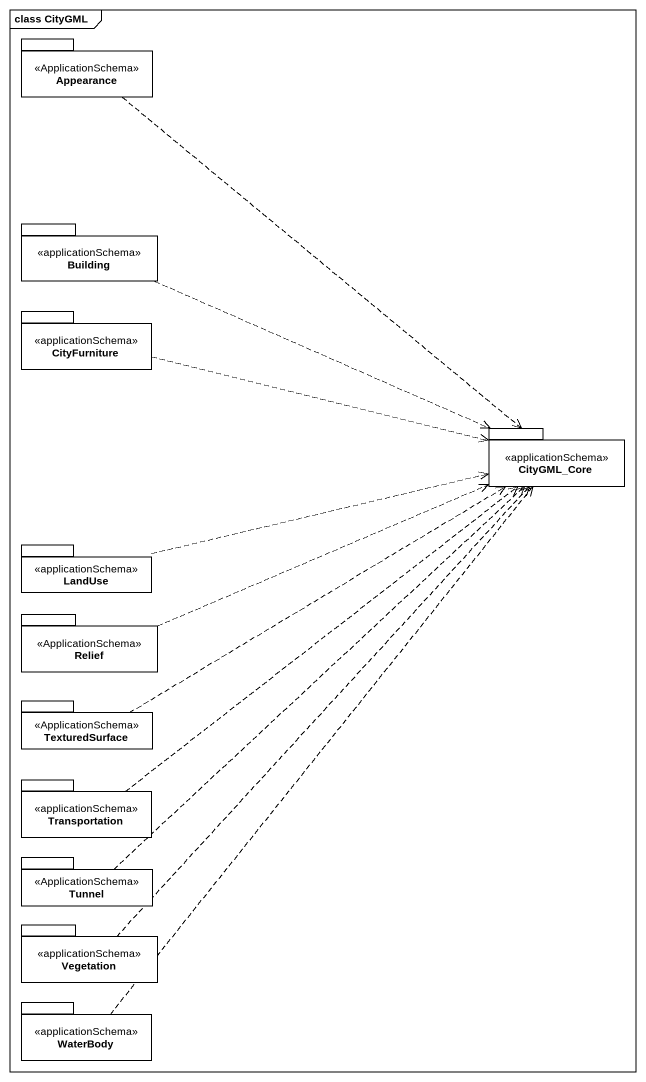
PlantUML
@startuml
mainframe class CityGML
package Appearance <<ApplicationSchema>> {
}
package Building <<applicationSchema>> {
}
package CityFurniture <<applicationSchema>> {
}
package CityGML_Core <<applicationSchema>> {
}
package LandUse <<applicationSchema>> {
}
package Relief <<ApplicationSchema>> {
}
package TexturedSurface <<ApplicationSchema>> {
}
package Transportation <<applicationSchema>> {
}
package Tunnel <<ApplicationSchema>> {
}
package Vegetation <<applicationSchema>> {
}
package WaterBody <<applicationSchema>> {
}
Appearance ..> CityGML_Core
Building .right.> CityGML_Core
CityFurniture .right.> CityGML_Core
LandUse .right.> CityGML_Core
Relief .right.> CityGML_Core
TexturedSurface .right.> CityGML_Core
Transportation .up.> CityGML_Core
Tunnel .up.> CityGML_Core
Vegetation .up.> CityGML_Core
WaterBody .up.> CityGML_Core
@enduml
